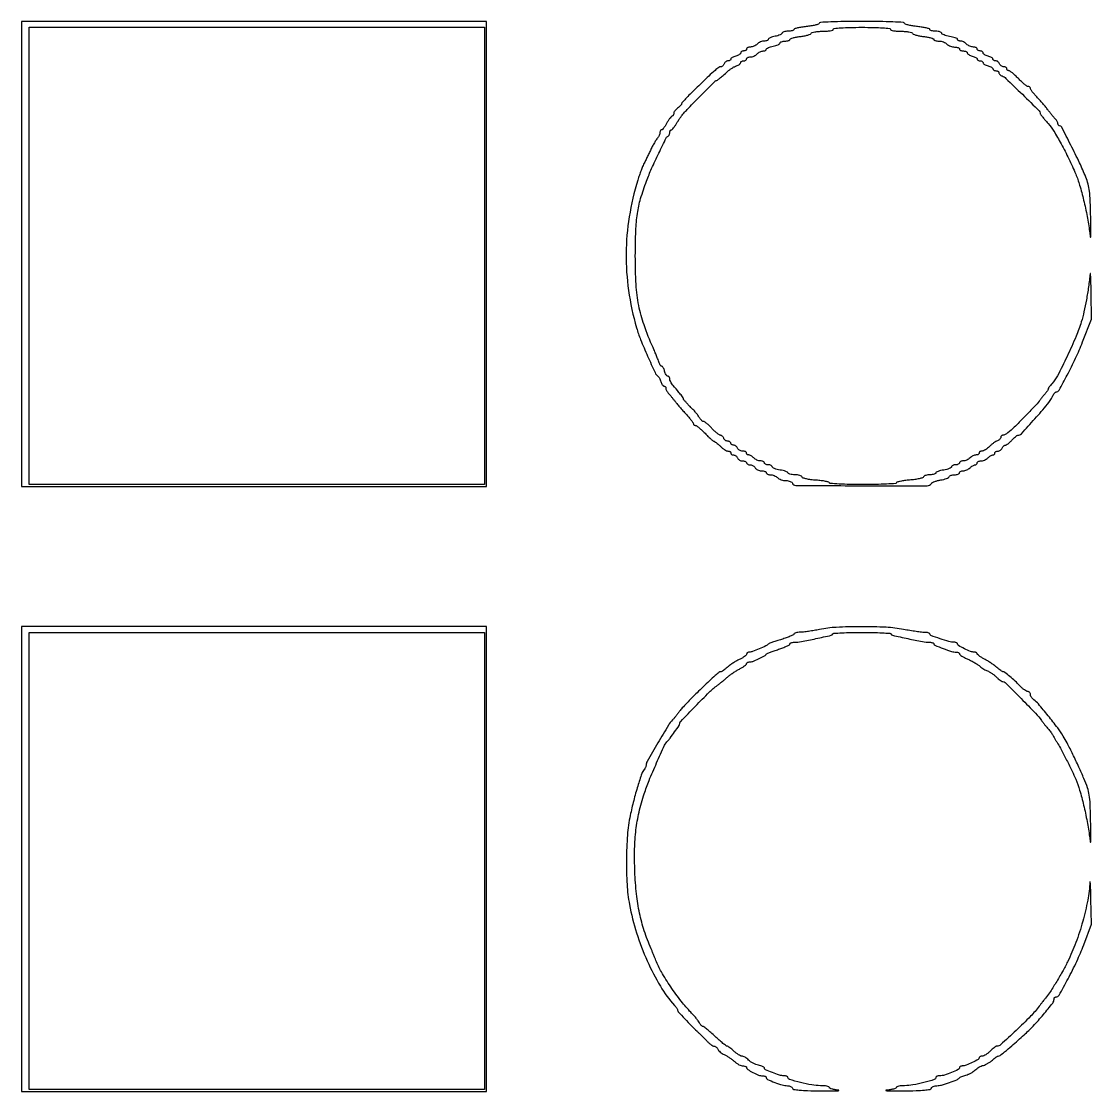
# Model space of a CAD drawing. Extents: x 8 to 208, y 14 to 271.
# Drawn here: x 111.93 to 157.87, y 199.23 to 245.17 of the extents above; entities that cross this region are included whole.
import ezdxf

# ---------------------------------------------------------------- set-up
doc = ezdxf.new("R2010")
doc.units = 0
doc.header["$MEASUREMENT"] = 0

msp = doc.modelspace()

# ---------------------------------------------------------------- linework, layer by layer
for points in [[(111.9258, 235.188), (111.9258, 225.2052), (121.9086, 225.2052), (131.8914, 225.2052), (131.8914, 235.188), (131.8914, 245.1708), (121.9086, 245.1708), (111.9258, 245.1708)], [(131.8068, 235.1034), (131.8068, 225.2898), (122.0355, 225.2898), (112.2642, 225.2898), (112.2642, 235.1034), (112.2642, 244.917), (122.0355, 244.917), (131.8068, 244.917)], [(111.9258, 209.2158), (111.9258, 199.233), (121.9086, 199.233), (131.8914, 199.233), (131.8914, 209.2158), (131.8914, 219.1986), (121.9086, 219.1986), (111.9258, 219.1986)], [(131.8068, 209.1312), (131.8068, 199.3176), (122.0355, 199.3176), (112.2642, 199.3176), (112.2642, 209.1312), (112.2642, 218.9448), (122.0355, 218.9448), (131.8068, 218.9448)]]:
    msp.add_lwpolyline(points, close=True)
for points in [[(146.1747, 245.08703, -0.237725), (146.138704, 245.05147, -0.017004), (145.999463, 245.011657, -0.020998), (145.822393, 244.975301, -0.014134), (145.61775, 244.948078, 0.012735), (145.415061, 244.921691, 0.020529), (145.24432, 244.887795, 0.015623), (145.111905, 244.851394, 0.328972), (145.089, 244.820348, -0.277617), (145.072167, 244.792367, -0.052343), (145.014446, 244.769111, -0.0426), (144.93245, 244.753063, -0.027038), (144.8352, 244.7478, 0.030163), (144.737966, 244.741929, 0.046904), (144.655954, 244.724075, 0.059547), (144.598876, 244.698101, 0.261955), (144.5814, 244.667033, -0.248969), (144.562957, 244.632291, -0.040853), (144.494421, 244.593675, -0.036741), (144.39873, 244.557876, -0.02478), (144.2853, 244.530718, 0.023055), (144.17186, 244.503972, 0.034546), (144.076179, 244.469401, 0.037322), (144.007096, 244.432519, 0.256887), (143.9892, 244.399985, -0.215328), (143.976212, 244.371224, -0.079456), (143.937722, 244.346886, -0.060429), (143.881054, 244.330309, -0.040987), (143.813957, 244.3248, 0.06043), (143.737577, 244.315535, 0.03907), (143.652915, 244.287523, 0.038951), (143.573228, 244.246493, 0.058077), (143.511814, 244.1979, -0.054664), (143.451264, 244.149316, -0.038656), (143.374264, 244.108277, -0.039128), (143.293493, 244.080232, -0.064082), (143.221757, 244.071, 0.049879), (143.159323, 244.064756, 0.069864), (143.106527, 244.046149, 0.090018), (143.071003, 244.018698, 0.185417), (143.0586, 243.9864, -0.148195), (143.048823, 243.954137, -0.098894), (143.021323, 243.926651, -0.082425), (142.980214, 243.908119, -0.064853), (142.9317, 243.9018, 0.063559), (142.883182, 243.895607, 0.081496), (142.842077, 243.877422, 0.098464), (142.814574, 243.850461, 0.150892), (142.8048, 243.818812, -0.196992), (142.790216, 243.783232, -0.05533), (142.742672, 243.744608, -0.046776), (142.674269, 243.709153, -0.034719), (142.5933, 243.68274, 0.031538), (142.512317, 243.656892, 0.043524), (142.443928, 243.623093, 0.050787), (142.396019, 243.586862, 0.208396), (142.3818, 243.554229, -0.153941), (142.372728, 243.525462, -0.097932), (142.347182, 243.500957, -0.080447), (142.309013, 243.484422, -0.062143), (142.263951, 243.4788, 0.096313), (142.21526, 243.469333, 0.06686), (142.166416, 243.441523, 0.064359), (142.12483, 243.400412, 0.074185), (142.097406, 243.3519, -0.057487), (142.072065, 243.303372, -0.058737), (142.036496, 243.262277, -0.064899), (141.996571, 243.234349, -0.120778), (141.958432, 243.225, 0.156727), (141.863279, 243.194423, 0.022885), (141.701835, 243.067145, 0.011848), (141.435618, 242.825493, 0.001406), (140.85936, 242.273854, 0.005442), (140.63226, 242.050416, 0.008338), (140.440865, 241.851434, 0.00375), (140.283107, 241.679281, 0.185664), (140.2668, 241.63688, -0.15346), (140.256324, 241.603552, -0.030625), (140.217097, 241.554071, -0.029773), (140.162377, 241.499969, -0.023922), (140.0976, 241.4484, 0.038332), (140.032858, 241.393741, 0.039803), (139.978102, 241.33048, 0.043072), (139.940172, 241.268307, 0.115942), (139.9284, 241.218224, -0.05848), (139.923542, 241.176833, -0.077571), (139.9092, 241.141791, -0.096228), (139.88797, 241.118314, -0.162341), (139.863038, 241.11, 0.213495), (139.829294, 241.094903, 0.020012), (139.770035, 241.023021, 0.022892), (139.704059, 240.927332, 0.015966), (139.638216, 240.8139, -0.017404), (139.571943, 240.700478, -0.024594), (139.50466, 240.604779, -0.022482), (139.443844, 240.533582, -0.207638), (139.407478, 240.5178, 0.165846), (139.380287, 240.508526, 0.095421), (139.357138, 240.482298, 0.07638), (139.341491, 240.44317, 0.057046), (139.3362, 240.396943, -0.069305), (139.328605, 240.342413, -0.036607), (139.305136, 240.27811, -0.035581), (139.270928, 240.214631, -0.045687), (139.23045, 240.16212, 0.04812), (139.177515, 240.092756, 0.009478), (139.097343, 239.958014, 0.009968), (139.00972, 239.796796, 0.009108), (138.925821, 239.627327, -0.001755), (138.843069, 239.453804, -0.001742), (138.758887, 239.280416, -0.001706), (138.684214, 239.129273, -0.006786), (138.636814, 239.0373, 0.028481), (138.592261, 238.94079, 0.006137), (138.526841, 238.768695, 0.006387), (138.455982, 238.567241, 0.006061), (138.388998, 238.3605, 0.035396), (138.019168, 236.784147, 0.037817), (137.886164, 235.206066, 0.037631), (137.992251, 233.618911, 0.034373), (138.335157, 232.0155, 0.025537), (138.508379, 231.510555, 0.008947), (138.806822, 230.803542, 0.004361), (139.129143, 230.093334, 0.129784), (139.254116, 229.9428, -0.097821), (139.280786, 229.914514, -0.022316), (139.313432, 229.85701, -0.022263), (139.345703, 229.786123, -0.020049), (139.372799, 229.71015, 0.035417), (139.401337, 229.637287, 0.04609), (139.437929, 229.575715, 0.053676), (139.476659, 229.532921, 0.184026), (139.511101, 229.5198, -0.114131), (139.541198, 229.512839, -0.100334), (139.566823, 229.493174, -0.093793), (139.58402, 229.46377, -0.08575), (139.59, 229.429157, 0.084362), (139.597319, 229.386085, 0.032771), (139.621064, 229.330261, 0.031293), (139.655279, 229.271899, 0.033709), (139.69575, 229.219776, -0.008976), (139.747886, 229.159076, -0.003208), (139.820138, 229.070688, -0.003182), (139.898168, 228.972702, -0.003756), (139.9707, 228.878982, 0.010735), (140.057382, 228.77015, 0.004021), (140.18339, 228.621183, 0.003982), (140.323286, 228.461067, 0.004822), (140.45715, 228.313193, -0.009549), (140.578685, 228.176359, -0.013491), (140.681208, 228.049625, -0.0096), (140.760853, 227.941302, -0.154922), (140.7744, 227.89863, 0.12344), (140.781172, 227.871616, 0.100775), (140.800247, 227.848606, 0.090835), (140.828778, 227.833145, 0.079021), (140.862389, 227.8278, -0.159695), (140.912613, 227.811339, -0.014177), (141.019092, 227.728395, -0.017386), (141.142573, 227.619018, -0.012673), (141.27229, 227.4894, 0.008564), (141.399932, 227.359741, 0.012516), (141.517043, 227.250405, 0.007984), (141.617588, 227.16397, 0.175291), (141.653446, 227.151, -0.152308), (141.687226, 227.140466, -0.014645), (141.757416, 227.088872, -0.017573), (141.838862, 227.020507, -0.012989), (141.924191, 226.9395, 0.026475), (142.014199, 226.85855, 0.028952), (142.10971, 226.790128, 0.030148), (142.197418, 226.741817, 0.111254), (142.258745, 226.728, -0.066978), (142.305784, 226.721671, -0.083889), (142.345653, 226.703149, -0.099491), (142.372316, 226.675662, -0.143944), (142.3818, 226.6434, 0.138107), (142.390884, 226.611139, 0.100138), (142.416418, 226.583651, 0.085896), (142.454609, 226.565144, 0.070083), (142.499649, 226.5588, -0.096313), (142.54834, 226.549333, -0.06686), (142.597184, 226.521523, -0.064359), (142.63877, 226.480412, -0.074185), (142.666194, 226.4319, 0.104363), (142.697601, 226.38337, 0.06668), (142.751068, 226.342277, 0.06271), (142.817406, 226.314475, 0.068006), (142.886745, 226.305, -0.047258), (142.952519, 226.298769, -0.067241), (143.008118, 226.280149, -0.087393), (143.045607, 226.252712, -0.193529), (143.0586, 226.2204, 0.182536), (143.070796, 226.188107, 0.0909), (143.105644, 226.160651, 0.070807), (143.157469, 226.142049, 0.050854), (143.218749, 226.1358, -0.07271), (143.283611, 226.126318, -0.064008), (143.346158, 226.098523, -0.066864), (143.397033, 226.057421, -0.098143), (143.427594, 226.0089, 0.125259), (143.461956, 225.960319, 0.06413), (143.524893, 225.919277, 0.057561), (143.604922, 225.891436, 0.055002), (143.690445, 225.882, -0.037645), (143.772456, 225.875817, -0.056489), (143.841692, 225.857149, -0.074175), (143.888979, 225.829803, -0.228458), (143.9046, 225.7974, 0.196601), (143.917818, 225.765082, 0.086348), (143.956078, 225.737651, 0.06626), (144.012769, 225.719026, 0.04631), (144.079843, 225.7128, -0.06043), (144.156223, 225.703535, -0.03907), (144.240885, 225.675523, -0.038951), (144.320572, 225.634493, -0.058077), (144.381986, 225.5859, 0.074909), (144.447918, 225.537233, 0.0385), (144.542317, 225.496277, 0.03718), (144.648121, 225.468349, 0.045969), (144.749593, 225.459, -0.041132), (144.844304, 225.451195, -0.050425), (144.929944, 225.427936, -0.058666), (144.994936, 225.393839, -0.163633), (145.025539, 225.35325, 0.321478), (145.167673, 225.250257, 0.000695), (147.992321, 225.240141, 0.000783), (150.805312, 225.238379, 0.253309), (150.992918, 225.340168, -0.134365), (151.037064, 225.379371, -0.026862), (151.134773, 225.421297, -0.026631), (151.257309, 225.458983, -0.022089), (151.391035, 225.486223, 0.022079), (151.522483, 225.512996, 0.029927), (151.63804, 225.549365, 0.030282), (151.72642, 225.589397, 0.19315), (151.757635, 225.626205, -0.167712), (151.783129, 225.659458, -0.057311), (151.838078, 225.687363, -0.049249), (151.91058, 225.706415, -0.03966), (151.99095, 225.7128, 0.039486), (152.069236, 225.718992, 0.058687), (152.135343, 225.737651, 0.077179), (152.180347, 225.765021, 0.221088), (152.1954, 225.7974, -0.185417), (152.207803, 225.829698, -0.090018), (152.243327, 225.857149, -0.069864), (152.296123, 225.875756, -0.049879), (152.358557, 225.882, 0.064082), (152.430293, 225.891232, 0.039128), (152.511064, 225.919277, 0.038656), (152.588064, 225.960316, 0.054664), (152.648614, 226.0089, -0.032161), (152.703862, 226.057463, -0.032192), (152.764864, 226.098523, -0.03396), (152.822613, 226.127148, -0.098387), (152.866157, 226.1358, 0.09221), (152.90076, 226.142236, 0.096076), (152.930174, 226.160651, 0.099376), (152.949858, 226.188122, 0.106313), (152.9568, 226.2204, -0.185417), (152.969203, 226.252698, -0.090018), (153.004727, 226.280149, -0.069864), (153.057523, 226.298756, -0.049879), (153.119957, 226.305, 0.064082), (153.191693, 226.314232, 0.039128), (153.272464, 226.342277, 0.038656), (153.349464, 226.383316, 0.054664), (153.410014, 226.4319, -0.032161), (153.465262, 226.480463, -0.032192), (153.526264, 226.521523, -0.03396), (153.584013, 226.550148, -0.098387), (153.627557, 226.5588, 0.09221), (153.66216, 226.565236, 0.096076), (153.691574, 226.583651, 0.099376), (153.711258, 226.611122, 0.106313), (153.7182, 226.6434, -0.151099), (153.728178, 226.675664, -0.09843), (153.756257, 226.703149, -0.081424), (153.798221, 226.721688, -0.063461), (153.847755, 226.728, 0.088478), (153.900922, 226.737482, 0.06652), (153.953558, 226.765277, 0.065663), (153.997705, 226.806389, 0.081035), (154.026006, 226.8549, -0.055455), (154.0511, 226.903431, -0.057782), (154.085954, 226.944523, -0.064282), (154.12482, 226.972478, -0.124423), (154.1617, 226.9818, 0.136554), (154.207221, 226.994468, 0.024738), (154.280721, 227.043928, 0.025026), (154.363286, 227.112326, 0.020382), (154.444709, 227.1933, -0.013023), (154.523808, 227.274311, -0.017853), (154.599341, 227.342672, -0.014705), (154.66459, 227.394417, -0.161656), (154.695865, 227.4048, 0.208654), (154.85251, 227.473145, 0.004364), (155.437218, 228.114463, 0.008856), (155.977056, 228.738956, 0.062774), (156.192735, 229.07565, -0.024508), (156.231928, 229.14854, -0.032888), (156.274768, 229.210085, -0.034553), (156.315371, 229.254291, -0.192005), (156.344738, 229.266, 0.271141), (156.471464, 229.340174, 0.00593), (156.826861, 229.990978, 0.013396), (157.183542, 230.708755, 0.015417), (157.483873, 231.412108), (157.8636, 232.383259), (157.850061, 233.51068, 0.002803), (157.842767, 233.924716, 0.007474), (157.831493, 234.219941, 0.025835), (157.818621, 234.34234, 0.877947), (157.805863, 234.342, -0.00941), (157.736348, 233.775004, -0.009951), (157.646624, 233.221537, -0.010535), (157.541964, 232.709657, -0.015905), (157.42738, 232.2693, -0.029442), (157.207358, 231.657513, -0.00989), (156.816866, 230.792132, -0.007647), (156.402889, 229.954374, -0.069053), (156.168577, 229.620645, 0.013429), (156.104935, 229.548545, 0.01779), (156.051215, 229.479431, 0.015259), (156.010948, 229.419891, 0.141974), (156.0024, 229.390395, -0.116115), (155.995961, 229.363041, -0.02312), (155.971336, 229.318875, -0.023323), (155.937133, 229.26904, -0.019872), (155.89665, 229.219776, 0.010017), (155.844529, 229.158838, 0.003541), (155.772262, 229.069555, 0.003513), (155.694232, 228.970322, 0.004122), (155.6217, 228.875123, -0.029885), (155.429498, 228.648126, -0.003916), (154.989014, 228.194015, -0.004396), (154.541075, 227.747321, -0.021979), (154.277175, 227.51055, -0.029921), (154.221372, 227.470078, -0.028561), (154.160286, 227.435864, -0.029778), (154.102895, 227.41201, -0.083789), (154.060171, 227.4048, 0.097977), (154.02652, 227.398142, 0.097689), (153.9979, 227.379169, 0.09819), (153.978735, 227.350843, 0.10011), (153.972, 227.317545, -0.13964), (153.961306, 227.28, -0.060976), (153.928576, 227.239257, -0.053644), (153.880722, 227.20173, -0.047897), (153.824173, 227.173563, 0.048652), (153.75403, 227.138493, 0.018052), (153.662659, 227.07639, 0.017689), (153.567208, 227.00101, 0.020399), (153.481927, 226.922418, -0.028688), (153.398454, 226.848011, -0.030308), (153.308472, 226.78511, -0.031802), (153.224848, 226.740946, -0.105973), (153.164455, 226.728, 0.066978), (153.117416, 226.721671, 0.083889), (153.077547, 226.703149, 0.099491), (153.050884, 226.675662, 0.143944), (153.0414, 226.6434, -0.154765), (153.031168, 226.611135, -0.09778), (153.002348, 226.583651, -0.080164), (152.959291, 226.565104, -0.061768), (152.908457, 226.5588, 0.075276), (152.848374, 226.549703, 0.03846), (152.777289, 226.521523, 0.037117), (152.706976, 226.480467, 0.045706), (152.648614, 226.4319, -0.054664), (152.588064, 226.383316, -0.038656), (152.511064, 226.342277, -0.039128), (152.430293, 226.314232, -0.064082), (152.358557, 226.305, 0.049879), (152.296123, 226.298756, 0.069864), (152.243327, 226.280149, 0.090018), (152.207803, 226.252698, 0.185417), (152.1954, 226.2204, -0.191087), (152.182585, 226.188093, -0.088204), (152.145697, 226.160651, -0.068025), (152.090954, 226.142034, -0.048028), (152.0262, 226.1358, 0.047439), (151.961443, 226.129642, 0.067426), (151.906702, 226.111242, 0.087586), (151.869798, 226.084129, 0.192951), (151.857, 226.0522, -0.264949), (151.83665, 226.016493, -0.037096), (151.757595, 225.977262, -0.034344), (151.648255, 225.941291, -0.022653), (151.5186, 225.914487, 0.019977), (151.388928, 225.888402, 0.030734), (151.279605, 225.854595, 0.031218), (151.199369, 225.8184, 0.277998), (151.1802, 225.786587, -0.271135), (151.163562, 225.758161, -0.055342), (151.107717, 225.734475, -0.044371), (151.027992, 225.718157, -0.028309), (150.93345, 225.7128, 0.035249), (150.836724, 225.705972, 0.045475), (150.75009, 225.685521, 0.052644), (150.684619, 225.65566, 0.180924), (150.655745, 225.619935, -0.241764), (150.616206, 225.581239, -0.018274), (150.466946, 225.540948, -0.021982), (150.276489, 225.505671, -0.014775), (150.056495, 225.481452, 0.011979), (149.838635, 225.4587, 0.01945), (149.655137, 225.427786, 0.014153), (149.51181, 225.393606, 0.339284), (149.4882, 225.362817, -0.396532), (149.460394, 225.333268, -0.002504), (149.065729, 225.311249, -0.007923), (148.601466, 225.295049, -0.004759), (148.05, 225.2898, -0.004871), (147.498535, 225.295173, -0.00811), (147.034271, 225.311756, -0.002622), (146.640205, 225.334309, -0.396049), (146.6118, 225.364544, 0.341775), (146.587746, 225.395623, 0.015031), (146.445634, 225.427913, 0.020096), (146.262984, 225.456112, 0.012351), (146.046129, 225.475308, -0.014505), (145.81636, 225.496645, -0.025696), (145.628964, 225.52939, -0.025741), (145.489969, 225.568733, -0.234601), (145.446879, 225.612064, 0.189439), (145.414444, 225.65087, 0.04942), (145.338255, 225.683209, 0.043056), (145.237372, 225.705407, 0.032643), (145.12425, 225.7128, -0.024103), (145.013478, 225.718143, -0.038405), (144.920108, 225.734475, -0.045103), (144.85351, 225.75804, -0.29313), (144.8352, 225.786587, 0.277998), (144.816031, 225.8184, 0.031218), (144.735795, 225.854595, 0.030734), (144.626472, 225.888402, 0.019977), (144.4968, 225.914487, -0.022653), (144.367145, 225.941291, -0.034344), (144.257805, 225.977262, -0.037096), (144.17875, 226.016493, -0.264949), (144.1584, 226.0522, 0.192951), (144.145602, 226.084129, 0.087586), (144.108698, 226.111242, 0.067426), (144.053957, 226.129642, 0.047439), (143.9892, 226.1358, -0.048028), (143.924446, 226.142034, -0.068025), (143.869702, 226.160651, -0.088204), (143.832815, 226.188093, -0.191087), (143.82, 226.2204, 0.185417), (143.807597, 226.252698, 0.090018), (143.772073, 226.280149, 0.069864), (143.719277, 226.298756, 0.049879), (143.656843, 226.305, -0.064082), (143.585107, 226.314232, -0.039128), (143.504336, 226.342277, -0.038656), (143.427336, 226.383316, -0.054664), (143.366786, 226.4319, 0.032161), (143.311538, 226.480463, 0.032192), (143.250536, 226.521523, 0.03396), (143.192787, 226.550148, 0.098387), (143.149243, 226.5588, -0.09221), (143.11464, 226.565236, -0.096076), (143.085226, 226.583651, -0.099376), (143.065542, 226.611122, -0.106313), (143.0586, 226.6434, 0.193529), (143.045607, 226.675712, 0.087393), (143.008118, 226.703149, 0.067241), (142.952519, 226.721769, 0.047258), (142.886745, 226.728, -0.068006), (142.817406, 226.737475, -0.06271), (142.751068, 226.765277, -0.06668), (142.697601, 226.80637, -0.104363), (142.666194, 226.8549, 0.074185), (142.63877, 226.903412, 0.064359), (142.597184, 226.944523, 0.06686), (142.54834, 226.972333, 0.096313), (142.499649, 226.9818, -0.070083), (142.454609, 226.988144, -0.085896), (142.416418, 227.006651, -0.100138), (142.390884, 227.034139, -0.138107), (142.3818, 227.0664, 0.151099), (142.371822, 227.098664, 0.09843), (142.343743, 227.126149, 0.081424), (142.301779, 227.144688, 0.063461), (142.252245, 227.151, -0.088478), (142.199078, 227.160482, -0.06652), (142.146442, 227.188277, -0.065663), (142.102295, 227.229389, -0.081035), (142.073994, 227.2779, 0.055276), (142.048922, 227.326431, 0.057695), (142.014131, 227.367523, 0.064222), (141.975358, 227.395481, 0.124753), (141.938588, 227.4048, -0.154591), (141.890172, 227.420136, -0.016689), (141.795317, 227.491779, -0.019237), (141.685903, 227.587497, -0.014367), (141.57262, 227.7009, 0.014465), (141.459294, 227.814302, 0.019338), (141.349749, 227.910021, 0.016831), (141.254748, 227.981614, 0.154243), (141.206058, 227.997, -0.14848), (141.165935, 228.009183, -0.045923), (141.116363, 228.049385, -0.041372), (141.066274, 228.107083, -0.035222), (141.023313, 228.175331, 0.03901), (140.967425, 228.262644, 0.012426), (140.871239, 228.383502, 0.012318), (140.756986, 228.513326, 0.01343), (140.639637, 228.633578, -0.008052), (140.529195, 228.744343, -0.011833), (140.43607, 228.845482, -0.007264), (140.362056, 228.932295, -0.174605), (140.3514, 228.96188, 0.148821), (140.337333, 229.008094, 0.016064), (140.27141, 229.099837, 0.01022), (140.15319, 229.247341, 0.001508), (139.90725, 229.539869, -0.028774), (139.850589, 229.615248, -0.028404), (139.80269, 229.696951, -0.02962), (139.769194, 229.773133, -0.088987), (139.7592, 229.828845, 0.071146), (139.752972, 229.872394, 0.086548), (139.734822, 229.909326, 0.100304), (139.707859, 229.934016, 0.136204), (139.676212, 229.9428, -0.196992), (139.640632, 229.957384, -0.05533), (139.602008, 230.004928, -0.046776), (139.566553, 230.073331, -0.034719), (139.54014, 230.1543, 0.029141), (139.514715, 230.235294, 0.040934), (139.482168, 230.303672, 0.046989), (139.447727, 230.351916, 0.217563), (139.41733, 230.3658, -0.198739), (139.386566, 230.378531, -0.048712), (139.351017, 230.421715, -0.04239), (139.316857, 230.48327, -0.031426), (139.289501, 230.55615, 0.01727), (139.254976, 230.656688, 0.004564), (139.192824, 230.814841, 0.004626), (139.118756, 230.993591, 0.004739), (139.041975, 231.1695, -0.020768), (138.654637, 232.140665, -0.036752), (138.429274, 232.972726, -0.033493), (138.316145, 233.879853, -0.014278), (138.281197, 235.1034, -0.009163), (138.301098, 236.189258, -0.027991), (138.369226, 236.922744, -0.033915), (138.510276, 237.564377, -0.019296), (138.762412, 238.3182, -0.014334), (138.982643, 238.853921, -0.007423), (139.2867, 239.510751, -0.002312), (139.608384, 240.171594, -0.181309), (139.691696, 240.2499, 0.126364), (139.717552, 240.269438, 0.0612), (139.739371, 240.305022, 0.054899), (139.754187, 240.350016, 0.052152), (139.7592, 240.39795, -0.053407), (139.764112, 240.443802, -0.073191), (139.778693, 240.482594, -0.092981), (139.800237, 240.508639, -0.175331), (139.82556, 240.5178, 0.198487), (139.859877, 240.531982, 0.022), (139.918494, 240.595787, 0.024114), (139.983839, 240.681595, 0.017264), (140.048746, 240.783286, -0.009203), (140.117496, 240.894927, -0.007707), (140.194403, 241.010843, -0.007793), (140.267998, 241.114633, -0.021083), (140.324377, 241.185136, -0.012266), (140.628845, 241.517763, -0.003156), (141.136872, 242.039516, -0.000459), (141.702692, 242.61228, -0.200259), (141.751871, 242.6328, 0.153804), (141.80338, 242.649029, 0.015215), (141.908651, 242.727548, 0.014457), (142.050388, 242.846981, 0.005222), (142.244988, 243.02451, -0.026402), (142.332461, 243.097771, -0.02005), (142.435417, 243.168863, -0.020421), (142.537661, 243.227865, -0.043835), (142.621615, 243.262861, 0.03668), (142.69173, 243.29092, 0.047109), (142.750989, 243.3271, 0.054921), (142.792078, 243.365532, 0.179143), (142.8048, 243.399901, -0.15811), (142.81456, 243.429994, -0.097128), (142.842077, 243.455623, -0.079016), (142.883172, 243.472928, -0.060283), (142.9317, 243.4788, 0.064853), (142.980214, 243.485119, 0.082425), (143.021323, 243.503651, 0.098894), (143.048823, 243.531137, 0.148195), (143.0586, 243.5634, -0.185417), (143.071003, 243.595698, -0.090018), (143.106527, 243.623149, -0.069864), (143.159323, 243.641756, -0.049879), (143.221757, 243.648, 0.064082), (143.293493, 243.657232, 0.039128), (143.374264, 243.685277, 0.038656), (143.451264, 243.726316, 0.054664), (143.511814, 243.7749, -0.045706), (143.570176, 243.823467, -0.037117), (143.640489, 243.864523, -0.03846), (143.711574, 243.892703, -0.075276), (143.771657, 243.9018, 0.054601), (143.822514, 243.90737, 0.074264), (143.865548, 243.923886, 0.093846), (143.894423, 243.948298, 0.172123), (143.9046, 243.976985, -0.256887), (143.922496, 244.009519, -0.037322), (143.991579, 244.046401, -0.034546), (144.08726, 244.080972, -0.023055), (144.2007, 244.107718, 0.02478), (144.31413, 244.134876, 0.036741), (144.409821, 244.170675, 0.040853), (144.478357, 244.209291, 0.248969), (144.4968, 244.244033, -0.233821), (144.512112, 244.274986, -0.071932), (144.558928, 244.301075, -0.054912), (144.627299, 244.318903, -0.036355), (144.7083, 244.3248, 0.03269), (144.789318, 244.330103, 0.050257), (144.857672, 244.34619, 0.064919), (144.904887, 244.369655, 0.249999), (144.9198, 244.397616, -0.312545), (144.941387, 244.428777, -0.020928), (145.050118, 244.464477, -0.024186), (145.193393, 244.497574, -0.015196), (145.363436, 244.522974, 0.017178), (145.535477, 244.54937, 0.024752), (145.685189, 244.585386, 0.022451), (145.801225, 244.625193, 0.221961), (145.835786, 244.661658, -0.24931), (145.87121, 244.695353, -0.024166), (145.990676, 244.722496, -0.026178), (146.14509, 244.741544, -0.017601), (146.32275, 244.7478, 0.01737), (146.498411, 244.753904, 0.028279), (146.646389, 244.772651, 0.027663), (146.756443, 244.799335, 0.330727), (146.781, 244.8324, -0.386182), (146.815163, 244.870035, -0.006948), (147.108825, 244.894391, -0.012022), (147.494039, 244.911666, -0.005192), (148.0077, 244.917, -0.005192), (148.521361, 244.911666, -0.012022), (148.906575, 244.894391, -0.006948), (149.200237, 244.870035, -0.386182), (149.2344, 244.8324, 0.330727), (149.258957, 244.799335, 0.027663), (149.369011, 244.772651, 0.028279), (149.516989, 244.753904, 0.01737), (149.69265, 244.7478, -0.017601), (149.87031, 244.741544, -0.026178), (150.024724, 244.722496, -0.024166), (150.14419, 244.695353, -0.24931), (150.179614, 244.661658, 0.221961), (150.214175, 244.625193, 0.022451), (150.330211, 244.585386, 0.024752), (150.479923, 244.54937, 0.017178), (150.651964, 244.522974, -0.015196), (150.822007, 244.497574, -0.024186), (150.965282, 244.464477, -0.020928), (151.074013, 244.428777, -0.312545), (151.0956, 244.397616, 0.254318), (151.110815, 244.369638, 0.062994), (151.159503, 244.34619, 0.049038), (151.229806, 244.330099, 0.031761), (151.313143, 244.3248, -0.050261), (151.405744, 244.315468, -0.038047), (151.504059, 244.287523, -0.038968), (151.593219, 244.246537, -0.069264), (151.657586, 244.1979, 0.066186), (151.721121, 244.149277, 0.039096), (151.807562, 244.108277, 0.038434), (151.901972, 244.080319, 0.052818), (151.989943, 244.071, -0.039287), (152.068616, 244.064809, -0.058452), (152.135047, 244.046149, -0.076865), (152.180287, 244.018782, -0.22187), (152.1954, 243.9864, 0.191087), (152.208215, 243.954093, 0.088204), (152.245102, 243.926651, 0.068025), (152.299846, 243.908034, 0.048028), (152.3646, 243.9018, -0.047078), (152.429358, 243.895689, -0.067056), (152.484097, 243.877422, -0.087199), (152.521013, 243.850509, -0.194105), (152.5338, 243.818812, 0.196992), (152.548384, 243.783232, 0.05533), (152.595928, 243.744608, 0.046776), (152.664331, 243.709153, 0.034719), (152.7453, 243.68274, -0.031538), (152.826283, 243.656892, -0.043524), (152.894672, 243.623093, -0.050787), (152.942581, 243.586862, -0.208396), (152.9568, 243.554229, 0.16469), (152.966542, 243.525455, 0.095693), (152.994077, 243.500957, 0.076772), (153.035163, 243.484402, 0.057513), (153.0837, 243.4788, -0.063559), (153.132218, 243.472607, -0.081496), (153.173323, 243.454422, -0.098464), (153.200826, 243.427461, -0.150892), (153.2106, 243.395812, 0.196992), (153.225184, 243.360232, 0.05533), (153.272728, 243.321608, 0.046776), (153.341131, 243.286153, 0.034719), (153.4221, 243.25974, -0.031538), (153.503083, 243.233892, -0.043524), (153.571472, 243.200093, -0.050787), (153.619381, 243.163862, -0.208396), (153.6336, 243.131229, 0.16469), (153.643342, 243.102455, 0.095693), (153.670877, 243.077957, 0.076772), (153.711963, 243.061402, 0.057513), (153.7605, 243.0558, -0.066987), (153.809008, 243.049272, -0.083896), (153.850123, 243.030169, -0.099493), (153.877619, 243.001819, -0.143927), (153.8874, 242.968545, 0.132471), (153.897453, 242.931266, 0.062671), (153.927901, 242.891379, 0.055619), (153.972541, 242.855096, 0.051287), (154.025277, 242.828381, -0.099857), (154.18921, 242.724352, -0.002023), (154.896519, 242.040465, -0.001157), (155.622893, 241.329151, -0.201034), (155.664, 241.231043, 0.149759), (155.678228, 241.184605, 0.014253), (155.748294, 241.087106, 0.014152), (155.853, 240.957606, 0.005514), (156.004687, 240.784399, -0.045572), (156.242532, 240.464418, -0.012251), (156.559392, 239.915628, -0.012302), (156.890178, 239.271653, -0.012425), (157.187738, 238.6143, -0.028816), (157.355758, 238.143218, -0.012391), (157.527502, 237.498147, -0.012202), (157.677158, 236.799504, -0.015643), (157.778888, 236.149865, 0.01374), (157.814421, 235.91716, 0.879008), (157.83312, 235.918103, 0.022841), (157.839858, 236.125125, 0.001173), (157.829477, 236.7954, 0.005129), (157.810406, 237.474137, 0.021233), (157.777295, 237.882993, 0.033084), (157.718699, 238.188644, 0.032005), (157.619845, 238.4874, 0.01468), (157.34997, 239.103447, 0.007473), (156.976747, 239.862089, 0.001777), (156.576925, 240.63821, 0.279868), (156.496585, 240.687, -0.126504), (156.469437, 240.69398, -0.100769), (156.446311, 240.713626, -0.089824), (156.430765, 240.743014, -0.077002), (156.4254, 240.777643, 0.086752), (156.417997, 240.819991, 0.036063), (156.394336, 240.873226, 0.034302), (156.360118, 240.927936, 0.037491), (156.31965, 240.975746, -0.018109), (156.26529, 241.035141, -0.004787), (156.182836, 241.133957, -0.004851), (156.091131, 241.248268, -0.004969), (156.0024, 241.363435, 0.010494), (155.901683, 241.491214, 0.005619), (155.772262, 241.644951, 0.005591), (155.636619, 241.798934, 0.008701), (155.51595, 241.928272, -0.013509), (155.410648, 242.043336, -0.018003), (155.321767, 242.153674, -0.015388), (155.255073, 242.248828, -0.146167), (155.241, 242.295939, 0.116876), (155.233492, 242.327621, 0.10054), (155.212301, 242.354601, 0.092943), (155.180612, 242.372713, 0.083666), (155.143301, 242.379, -0.154662), (155.088509, 242.396364, -0.016223), (154.979739, 242.478405, -0.018875), (154.854111, 242.587795, -0.014052), (154.72369, 242.7174, 0.012673), (154.593973, 242.847018, 0.017386), (154.470492, 242.956395, 0.014177), (154.364013, 243.039339, 0.159695), (154.313789, 243.0558, -0.095097), (154.280204, 243.062246, -0.096931), (154.251647, 243.080651, -0.098816), (154.23253, 243.108118, -0.103124), (154.2258, 243.1404, 0.151099), (154.215822, 243.172664, 0.09843), (154.187743, 243.200149, 0.081424), (154.145779, 243.218688, 0.063461), (154.096245, 243.225, -0.088478), (154.043078, 243.234482, -0.06652), (153.990442, 243.262277, -0.065663), (153.946295, 243.303389, -0.081035), (153.917994, 243.3519, 0.074185), (153.89057, 243.400412, 0.064359), (153.848984, 243.441523, 0.06686), (153.80014, 243.469333, 0.096313), (153.751449, 243.4788, -0.062143), (153.706387, 243.484422, -0.080447), (153.668218, 243.500957, -0.097932), (153.642672, 243.525462, -0.153941), (153.6336, 243.554229, 0.208396), (153.619381, 243.586862, 0.050787), (153.571472, 243.623093, 0.043524), (153.503083, 243.656892, 0.031538), (153.4221, 243.68274, -0.034719), (153.341131, 243.709153, -0.046776), (153.272728, 243.744608, -0.05533), (153.225184, 243.783232, -0.196992), (153.2106, 243.818812, 0.150892), (153.200826, 243.850461, 0.098464), (153.173323, 243.877422, 0.081496), (153.132218, 243.895607, 0.063559), (153.0837, 243.9018, -0.064853), (153.035186, 243.908119, -0.082425), (152.994077, 243.926651, -0.098894), (152.966577, 243.954137, -0.148195), (152.9568, 243.9864, 0.185417), (152.944397, 244.018698, 0.090018), (152.908873, 244.046149, 0.069864), (152.856077, 244.064756, 0.049879), (152.793643, 244.071, -0.064082), (152.721907, 244.080232, -0.039128), (152.641136, 244.108277, -0.038656), (152.564136, 244.149316, -0.054664), (152.503586, 244.1979, 0.045706), (152.445224, 244.246467, 0.037117), (152.374911, 244.287523, 0.03846), (152.303826, 244.315703, 0.075276), (152.243743, 244.3248, -0.053542), (152.192882, 244.330262, -0.073314), (152.149852, 244.346475, -0.093082), (152.120964, 244.370431, -0.174963), (152.1108, 244.398587, 0.277998), (152.091631, 244.4304, 0.031218), (152.011395, 244.466595, 0.030734), (151.902072, 244.500402, 0.019977), (151.7724, 244.526487, -0.022653), (151.642745, 244.553291, -0.034344), (151.533405, 244.589262, -0.037096), (151.45435, 244.628493, -0.264949), (151.434, 244.6642, 0.256759), (151.416335, 244.696333, 0.061898), (151.359446, 244.723242, 0.048354), (151.277429, 244.741718, 0.031244), (151.1802, 244.7478, -0.027038), (151.08295, 244.753063, -0.0426), (151.000954, 244.769111, -0.052343), (150.943233, 244.792367, -0.277617), (150.9264, 244.820348, 0.328972), (150.903495, 244.851394, 0.015623), (150.77108, 244.887795, 0.020529), (150.600339, 244.921691, 0.012735), (150.39765, 244.948078, -0.014134), (150.193007, 244.975301, -0.020998), (150.015937, 245.011657, -0.017004), (149.876696, 245.05147, -0.237725), (149.8407, 245.08703, 0.305981), (149.791456, 245.124637, 0.003168), (149.336123, 245.148338, 0.007893), (148.762768, 245.165477, 0.003525), (148.0077, 245.1708, 0.003525), (147.252632, 245.165477, 0.007893), (146.679277, 245.148338, 0.003168), (146.223944, 245.124637, 0.305981)], [(146.1888, 219.068628, -0.007882), (145.958101, 219.024835, -0.007254), (145.719667, 218.987011, -0.007266), (145.50614, 218.959467, -0.023701), (145.36395, 218.950017, 0.024439), (145.258587, 218.942858, 0.038619), (145.169767, 218.925416, 0.045263), (145.106453, 218.901471, 0.287219), (145.089, 218.873594, -0.285422), (145.067496, 218.838992, -0.01266), (144.93368, 218.777076, -0.018106), (144.762906, 218.710479, -0.011585), (144.56025, 218.645013, 0.005461), (144.354592, 218.581348, 0.007895), (144.174395, 218.520245, 0.004532), (144.024545, 218.465244, 0.118148), (143.9892, 218.441268, -0.097639), (143.884445, 218.363828, -0.010099), (143.603119, 218.237612, -0.010482), (143.317364, 218.12329, -0.090144), (143.18263, 218.0988, 0.067553), (143.13522, 218.092365, 0.084273), (143.095034, 218.073547, 0.09963), (143.06816, 218.045615, 0.142831), (143.0586, 218.012831, -0.206464), (143.040511, 217.970892, -0.029141), (142.966783, 217.909028, -0.029247), (142.865747, 217.842633, -0.021036), (142.746032, 217.780181, 0.020156), (142.611207, 217.710148, 0.013932), (142.464361, 217.620672, 0.014071), (142.327818, 217.526606, 0.027809), (142.226079, 217.44315, -0.015171), (142.141661, 217.370259, -0.01945), (142.05952, 217.308715, -0.017633), (141.988322, 217.263194, -0.134196), (141.950292, 217.2528, 0.167366), (141.873109, 217.22622, 0.014772), (141.712079, 217.09254, 0.009802), (141.452949, 216.854977, 0.001384), (140.930348, 216.353899, 0.006305), (140.709095, 216.135129, 0.005926), (140.488751, 215.906332, 0.005906), (140.298204, 215.698865, 0.02031), (140.181788, 215.557952, -0.004254), (140.09421, 215.44473, -0.00439), (140.005623, 215.334207, -0.004246), (139.927228, 215.239788, -0.018697), (139.8785, 215.186295, 0.05795), (139.700001, 214.956512, 0.003439), (139.24829, 214.199153, 0.001835), (138.783185, 213.400305, 0.131646), (138.744, 213.254059, -0.057365), (138.738351, 213.204981, -0.037894), (138.721287, 213.150772, -0.037948), (138.696292, 213.099886, -0.058476), (138.666678, 213.06087, 0.109457), (138.55932, 212.884985, 0.00821), (138.385475, 212.348854, 0.011679), (138.210555, 211.726004, 0.011302), (138.062828, 211.088837, 0.032052), (137.942347, 210.240891, 0.017106), (137.896963, 209.182429, 0.0171), (137.92412, 208.119919, 0.031102), (138.029717, 207.258196, 0.03113), (138.333994, 206.048179, 0.028044), (138.794782, 204.841124, 0.029199), (139.356596, 203.759676, 0.048694), (139.964539, 202.93425, -0.016572), (140.015487, 202.873638, -0.020638), (140.058513, 202.813949, -0.019387), (140.09003, 202.761909, -0.127121), (140.0976, 202.732613, 0.183797), (140.124621, 202.661588, 0.0033), (140.401468, 202.354511, 0.008992), (140.686211, 202.053876, 0.016486), (140.930387, 201.821059, -0.008161), (141.021897, 201.73667, -0.004149), (141.134332, 201.627741, -0.00412), (141.248487, 201.513427, -0.006149), (141.346222, 201.41145, 0.021891), (141.437128, 201.322386, 0.026216), (141.530374, 201.247141, 0.026404), (141.614002, 201.193094, 0.13098), (141.667633, 201.1788, -0.108016), (141.710996, 201.169322, -0.066438), (141.755374, 201.141308, -0.061885), (141.793999, 201.099966, -0.065445), (141.820474, 201.051168, 0.093805), (141.855278, 200.994841, 0.034612), (141.923166, 200.930179, 0.032824), (142.008955, 200.868121, 0.033835), (142.101287, 200.818518, -0.027073), (142.204937, 200.764627, -0.015001), (142.325502, 200.688434, -0.014924), (142.443332, 200.6037, -0.023231), (142.539015, 200.52315, 0.03386), (142.629373, 200.450304, 0.031898), (142.7305, 200.388715, 0.033486), (142.827206, 200.345956, 0.087564), (142.901754, 200.3328, -0.038561), (142.961853, 200.328158, -0.057328), (143.012683, 200.314162, -0.075055), (143.047453, 200.293646, -0.223483), (143.059135, 200.26935, 0.253851), (143.106062, 200.184588, 0.020872), (143.332229, 200.053216, 0.026817), (143.574597, 199.941805, 0.094593), (143.742256, 199.9098, -0.04309), (143.804406, 199.904434, -0.062798), (143.856911, 199.888325, -0.082393), (143.892472, 199.864642, -0.20762), (143.9046, 199.836694, 0.295031), (143.955976, 199.757204, 0.013599), (144.267348, 199.627011, 0.021427), (144.589017, 199.518271, 0.070904), (144.809828, 199.4868, -0.054719), (144.881466, 199.478937, -0.059372), (144.947629, 199.455736, -0.067072), (144.998746, 199.421524, -0.132175), (145.025508, 199.38105, 0.275686), (145.086638, 199.328358, 0.019496), (145.319253, 199.296905, 0.017065), (145.674197, 199.275123, 0.004603), (146.238108, 199.264996, 0.002504), (146.666035, 199.263394, 0.007993), (146.951598, 199.26832, 0.066679), (147.014897, 199.278951, 0.822175), (147.01365, 199.290781, -0.01856), (146.859638, 199.310397, -0.029346), (146.729843, 199.339759, -0.029117), (146.633861, 199.373643, -0.302013), (146.6118, 199.406835, 0.317412), (146.589827, 199.437961, 0.033767), (146.499594, 199.46331, 0.031885), (146.376234, 199.481024, 0.019719), (146.229823, 199.4868, -0.043013), (145.856864, 199.518944, -0.018869), (145.371434, 199.622248, -0.009921), (144.900978, 199.751063, -0.332415), (144.8352, 199.83907, 0.217848), (144.822821, 199.866133, 0.078468), (144.786, 199.889023, 0.059664), (144.731842, 199.90462, 0.040323), (144.667712, 199.9098, -0.074373), (144.466672, 199.93987, -0.020365), (144.163446, 200.046338, -0.012763), (143.867485, 200.172838, -0.293343), (143.82, 200.246811, 0.2529), (143.80476, 200.275015, 0.037605), (143.746223, 200.307359, 0.034747), (143.665062, 200.337922, 0.023327), (143.568844, 200.361881, -0.043346), (143.460131, 200.393617, -0.028202), (143.340986, 200.447836, -0.028332), (143.229862, 200.514461, -0.047198), (143.145844, 200.583956, 0.030132), (143.071636, 200.649721, 0.031126), (142.990831, 200.705321, 0.032761), (142.915153, 200.744235, 0.102721), (142.859454, 200.7558, -0.112393), (142.800698, 200.769176, -0.026299), (142.711518, 200.817928, -0.025811), (142.612471, 200.886342, -0.022835), (142.516695, 200.9673, 0.013204), (142.424527, 201.048301, 0.017539), (142.336345, 201.116672, 0.014938), (142.26044, 201.167999, 0.14212), (142.223207, 201.1788, -0.167173), (142.181982, 201.19298, -0.005506), (142.044057, 201.303056, -0.00996), (141.883291, 201.439711, -0.006704), (141.705, 201.6018, 0.006845), (141.52661, 201.763887, 0.010145), (141.365537, 201.900544, 0.005698), (141.227404, 202.010405, 0.16664), (141.185411, 202.0248, -0.166951), (141.153867, 202.035635, -0.039345), (141.112121, 202.07378, -0.036264), (141.068573, 202.127709, -0.02886), (141.029517, 202.191539, 0.036994), (140.977135, 202.274106, 0.011313), (140.886215, 202.390788, 0.011256), (140.778162, 202.517248, 0.012085), (140.66699, 202.635689, -0.029699), (140.250828, 203.111585, -0.016454), (139.798415, 203.736994, -0.0163), (139.400548, 204.370545, -0.041231), (139.166186, 204.861041, 0.003979), (139.12188, 204.974841, 0.002259), (139.066536, 205.111908, 0.002255), (139.009525, 205.249511, 0.003717), (138.959955, 205.36523, -0.023759), (138.666029, 206.135233, -0.027332), (138.461947, 206.894782, -0.025458), (138.331941, 207.716382, -0.016492), (138.261695, 208.676325, -0.014938), (138.251778, 209.649397, -0.024976), (138.308709, 210.465782, -0.027042), (138.441846, 211.224817, -0.022038), (138.663367, 212.019739, -0.018474), (138.87121, 212.584232, -0.007298), (139.196773, 213.34506, -0.003883), (139.539521, 214.098976, -0.089386), (139.675081, 214.2918, 0.037841), (139.778348, 214.410637, 0.005458), (139.967511, 214.670708, 0.002156), (140.165312, 214.951547, 0.153516), (140.1822, 215.005255, -0.193191), (140.229697, 215.123594, -0.00201), (140.860089, 215.777124, -0.006176), (141.455856, 216.374858, -0.032974), (141.805422, 216.674574, 0.006088), (141.919955, 216.762553, 0.004335), (142.046196, 216.863779, 0.004376), (142.164958, 216.962456, 0.009301), (142.254737, 217.0413, -0.025867), (142.347634, 217.117585, -0.011685), (142.476617, 217.208201, -0.011534), (142.617519, 217.29772, -0.015459), (142.749462, 217.371872, 0.016907), (142.867884, 217.438878, 0.024111), (142.967791, 217.506779, 0.021711), (143.042392, 217.56817, 0.212834), (143.0586, 217.604522, -0.178112), (143.068608, 217.631725, -0.0922), (143.097111, 217.654862, -0.072267), (143.139542, 217.670529, -0.052402), (143.189701, 217.6758, 0.092899), (143.323663, 217.700906, 0.015315), (143.56694, 217.804095, 0.01496), (143.803475, 217.921788, 0.099409), (143.9046, 218.005215, -0.120775), (143.940102, 218.032068, -0.005882), (144.077369, 218.089364, -0.009276), (144.243912, 218.153025, -0.006535), (144.43335, 218.218651, 0.012284), (144.619781, 218.285647, 0.018989), (144.776905, 218.353476, 0.013887), (144.899141, 218.416072, 0.274002), (144.9198, 218.450941, -0.228307), (144.932874, 218.47808, -0.074238), (144.97244, 218.500985, -0.056534), (145.030375, 218.516621, -0.037682), (145.099001, 218.5218, 0.046325), (145.409585, 218.550637, 0.006789), (146.030223, 218.675635, 0.002389), (146.694876, 218.822241, 0.236966), (146.7669, 218.88135, -0.279644), (146.803795, 218.906984, -0.002691), (147.143017, 218.926162, -0.007875), (147.540807, 218.940226, -0.004898), (148.0077, 218.9448, -0.004898), (148.474593, 218.940226, -0.007875), (148.872382, 218.926162, -0.002691), (149.211605, 218.906984, -0.279644), (149.2485, 218.88135, 0.236966), (149.320524, 218.822241, 0.002389), (149.985177, 218.675635, 0.006789), (150.605815, 218.550637, 0.046325), (150.916399, 218.5218, -0.034345), (150.985038, 218.51708, -0.05239), (151.04296, 218.502782, -0.068202), (151.0828, 218.481894, -0.242523), (151.0956, 218.457057, 0.305074), (151.140577, 218.390203, 0.007563), (151.501379, 218.249743, 0.014304), (151.855663, 218.129374, 0.074867), (152.058704, 218.0988, -0.050518), (152.111011, 218.093502, -0.070484), (152.155246, 218.077723, -0.090601), (152.184996, 218.054438, -0.183522), (152.1954, 218.027049, 0.234137), (152.213287, 217.990945, 0.019674), (152.301018, 217.929435, 0.022912), (152.417194, 217.861939, 0.015575), (152.55495, 217.795505, -0.015301), (152.704557, 217.723456, -0.013301), (152.856753, 217.639121, -0.013494), (152.990424, 217.555392, -0.037861), (153.077464, 217.487524, 0.026343), (153.151345, 217.427132, 0.019609), (153.238679, 217.368227, 0.01994), (153.325662, 217.31908, 0.041798), (153.39744, 217.289501, -0.052821), (153.472855, 217.256466, -0.018618), (153.573286, 217.194107, -0.018243), (153.679397, 217.116843, -0.020394), (153.77558, 217.034734, 0.013154), (153.864869, 216.956247, 0.017488), (153.95026, 216.889999, 0.014868), (154.023751, 216.840247, 0.142294), (154.059715, 216.8298, -0.198175), (154.158092, 216.789214, -0.001261), (154.842153, 216.105586, -0.004269), (155.464286, 215.469939, -0.036832), (155.717495, 215.164692, 0.008152), (155.787739, 215.069386, 0.006062), (155.868261, 214.966399, 0.006129), (155.946607, 214.871079, 0.013783), (156.008863, 214.801202, -0.017613), (156.064168, 214.738162, -0.013599), (156.120064, 214.665799, -0.013808), (156.168612, 214.595277, -0.031768), (156.200144, 214.539137, 0.015775), (156.232843, 214.476298, 0.004338), (156.288255, 214.379525, 0.004379), (156.352992, 214.270902, 0.00456), (156.418764, 214.1649, -0.020264), (156.562348, 213.9164, -0.004008), (156.797761, 213.459091, -0.004465), (157.031158, 212.986172, -0.011766), (157.18729, 212.6421, -0.029328), (157.354945, 212.173849, -0.012398), (157.526899, 211.528469, -0.012221), (157.676936, 210.828513, -0.015668), (157.778888, 210.177665, 0.014042), (157.814092, 209.948047, 0.879442), (157.83268, 209.949016, 0.022565), (157.839116, 210.157289, 0.00119), (157.828054, 210.8232, 0.004673), (157.806673, 211.577526, 0.029242), (157.769638, 211.96151, 0.043705), (157.693356, 212.270587, 0.018523), (157.54028, 212.669544, 0.007101), (157.320705, 213.164407, 0.005201), (157.063583, 213.707443, 0.004922), (156.817967, 214.200135, 0.019272), (156.6518, 214.496614, 0.025645), (156.412591, 214.845768, 0.007203), (156.003999, 215.365389, 0.00528), (155.583374, 215.873668, 0.059345), (155.39204, 216.052047, -0.047277), (155.334255, 216.103377, -0.043574), (155.285368, 216.165989, -0.046416), (155.251822, 216.229946, -0.097884), (155.241, 216.284697, 0.09133), (155.232414, 216.331311, 0.095796), (155.207831, 216.370932, 0.099532), (155.171165, 216.397445, 0.107321), (155.128084, 216.4068, -0.125678), (155.070673, 216.421462, -0.028338), (154.984433, 216.475141, -0.027653), (154.889195, 216.550394, -0.023738), (154.797622, 216.63945, 0.014883), (154.584202, 216.854485, 0.014807), (154.358013, 217.056823, 0.009523), (154.150484, 217.225034, 0.167052), (154.069699, 217.2528, -0.140742), (154.036685, 217.26228, -0.01373), (153.966844, 217.308715, -0.016538), (153.885446, 217.370247, -0.012357), (153.799778, 217.44315, 0.023693), (153.695817, 217.527634, 0.011823), (153.556934, 217.624988, 0.011709), (153.408076, 217.719213, 0.016899), (153.271892, 217.794872, -0.016726), (153.151186, 217.861878, -0.023953), (153.049358, 217.929779, -0.021441), (152.97321, 217.991216, -0.215506), (152.9568, 218.027522, 0.169711), (152.947296, 218.054716, 0.09447), (152.920366, 218.077862, 0.075074), (152.880215, 218.093515, 0.055522), (152.83277, 218.0988, -0.093112), (152.668319, 218.129693, -0.021147), (152.407375, 218.244246, -0.014721), (152.154756, 218.377499, -0.270299), (152.1108, 218.452869, 0.194188), (152.100174, 218.479197, 0.087171), (152.069495, 218.501552, 0.067029), (152.024003, 218.516724, 0.047052), (151.970186, 218.5218, -0.067926), (151.746491, 218.55233, -0.013891), (151.364168, 218.670206, -0.006905), (150.97286, 218.808916, -0.313815), (150.9264, 218.87565, 0.272004), (150.910747, 218.902294, 0.054933), (150.858059, 218.924491, 0.044128), (150.782891, 218.939789, 0.028135), (150.69375, 218.944814, -0.029224), (150.563636, 218.952434, -0.005952), (150.334658, 218.982097, -0.006254), (150.068934, 219.023139, -0.00583), (149.798008, 219.071714, 0.034765), (149.045566, 219.162113, 0.012731), (147.973697, 219.188492, 0.012596), (146.908485, 219.160741, 0.038049)], [(157.797386, 208.229192, -0.034306), (157.70248, 207.447084, -0.020991), (157.48933, 206.542123, -0.020564), (157.191509, 205.62633, -0.025928), (156.838428, 204.808115, -0.012794), (156.613624, 204.381337, -0.008508), (156.33524, 203.903385, -0.007668), (156.064127, 203.470729, -0.037064), (155.888838, 203.239764, 0.010291), (155.839844, 203.181915, 0.003366), (155.769967, 203.094687, 0.003352), (155.693662, 202.996767, 0.003779), (155.6217, 202.901653, -0.033755), (155.24797, 202.464754, -0.010331), (154.626857, 201.856401, -0.004559), (153.967266, 201.247765, -0.186137), (153.788431, 201.1788, 0.149749), (153.753104, 201.167977, 0.015681), (153.682134, 201.116672, 0.018327), (153.599959, 201.048302, 0.013701), (153.514391, 200.9673, -0.028052), (153.423814, 200.886354, -0.029931), (153.326613, 200.817928, -0.03135), (153.236588, 200.769811, -0.107455), (153.172145, 200.7558, 0.05075), (153.122117, 200.750709, 0.070707), (153.079806, 200.735552, 0.090808), (153.051355, 200.713181, 0.182842), (153.0414, 200.686869, -0.270299), (152.997444, 200.611499, -0.014721), (152.744825, 200.478246, -0.021147), (152.483881, 200.363693, -0.093112), (152.31943, 200.3328, 0.058894), (152.271995, 200.327193, 0.077908), (152.231834, 200.310647, 0.096445), (152.204931, 200.286151, 0.161354), (152.1954, 200.257386, -0.287687), (152.145035, 200.177096, -0.015298), (151.856985, 200.04856, -0.022892), (151.556329, 199.941074, -0.07453), (151.347688, 199.9098, 0.041927), (151.283564, 199.904414, 0.061498), (151.2294, 199.888224, 0.080804), (151.19266, 199.864438, 0.211834), (151.1802, 199.836348, -0.329544), (151.115565, 199.748931, -0.010479), (150.66558, 199.621243, -0.019414), (150.19979, 199.51869, -0.044502), (149.8422, 199.4868, 0.021353), (149.706521, 199.481003, 0.034348), (149.592187, 199.463247, 0.03803), (149.509408, 199.437753, 0.308245), (149.4882, 199.406621, -0.314019), (149.465079, 199.373436, -0.025243), (149.357731, 199.339847, -0.026933), (149.214289, 199.310932, -0.016863), (149.04405, 199.291898, 0.725782), (149.041339, 199.280699, 0.130187), (149.076253, 199.270137, 0.008256), (149.351161, 199.265093, 0.002363), (149.777378, 199.266327, 0.004588), (150.341923, 199.27581, 0.01709), (150.696656, 199.297174, 0.019602), (150.92886, 199.328365, 0.276062), (150.989978, 199.38105, -0.144765), (151.018183, 199.421562, -0.06427), (151.074337, 199.455736, -0.055898), (151.147681, 199.47896, -0.048785), (151.227838, 199.4868, 0.068861), (151.431176, 199.514938, 0.015889), (151.761716, 199.619649, 0.012448), (152.085758, 199.7429, 0.13523), (152.1954, 199.827499, -0.115124), (152.225551, 199.852728, -0.019522), (152.294247, 199.884109, -0.020426), (152.379504, 199.915096, -0.016923), (152.472502, 199.941226, 0.038828), (152.573714, 199.974507, 0.025902), (152.683804, 200.027293, 0.026109), (152.78586, 200.090018, 0.045556), (152.862107, 200.153507, -0.040386), (152.936241, 200.216544, -0.025741), (153.031444, 200.277898, -0.025821), (153.131709, 200.32875, -0.042986), (153.221189, 200.359582, 0.045053), (153.312773, 200.391561, 0.023885), (153.419842, 200.446456, 0.023573), (153.524792, 200.513526, 0.033571), (153.610596, 200.583326, -0.016266), (153.686387, 200.649465, -0.02034), (153.761021, 200.705533, -0.018993), (153.826148, 200.746878, -0.127557), (153.862713, 200.757151, 0.159543), (153.937232, 200.783226, 0.008524), (154.136389, 200.941028, 0.008027), (154.438041, 201.196739, 0.001568), (154.972377, 201.667611, 0.02357), (155.362119, 202.047513, 0.013426), (155.798144, 202.54046, 0.007286), (156.197848, 203.031939, 0.168623), (156.2562, 203.200046, -0.080214), (156.261982, 203.235857, -0.091405), (156.278689, 203.26626, -0.100746), (156.30356, 203.286586, -0.121692), (156.33276, 203.2938, 0.269684), (156.472937, 203.375337, 0.006263), (156.857352, 204.071375, 0.014022), (157.23399, 204.823931, 0.018905), (157.529239, 205.525812), (157.868637, 206.426465), (157.842205, 207.503882, 0.00228), (157.830791, 207.896154, 0.007017), (157.818136, 208.161377, 0.047866), (157.807218, 208.230183, 0.857961)]]:
    msp.add_lwpolyline(points, format="xyb", close=True)

doc.saveas('drawing.dxf')
